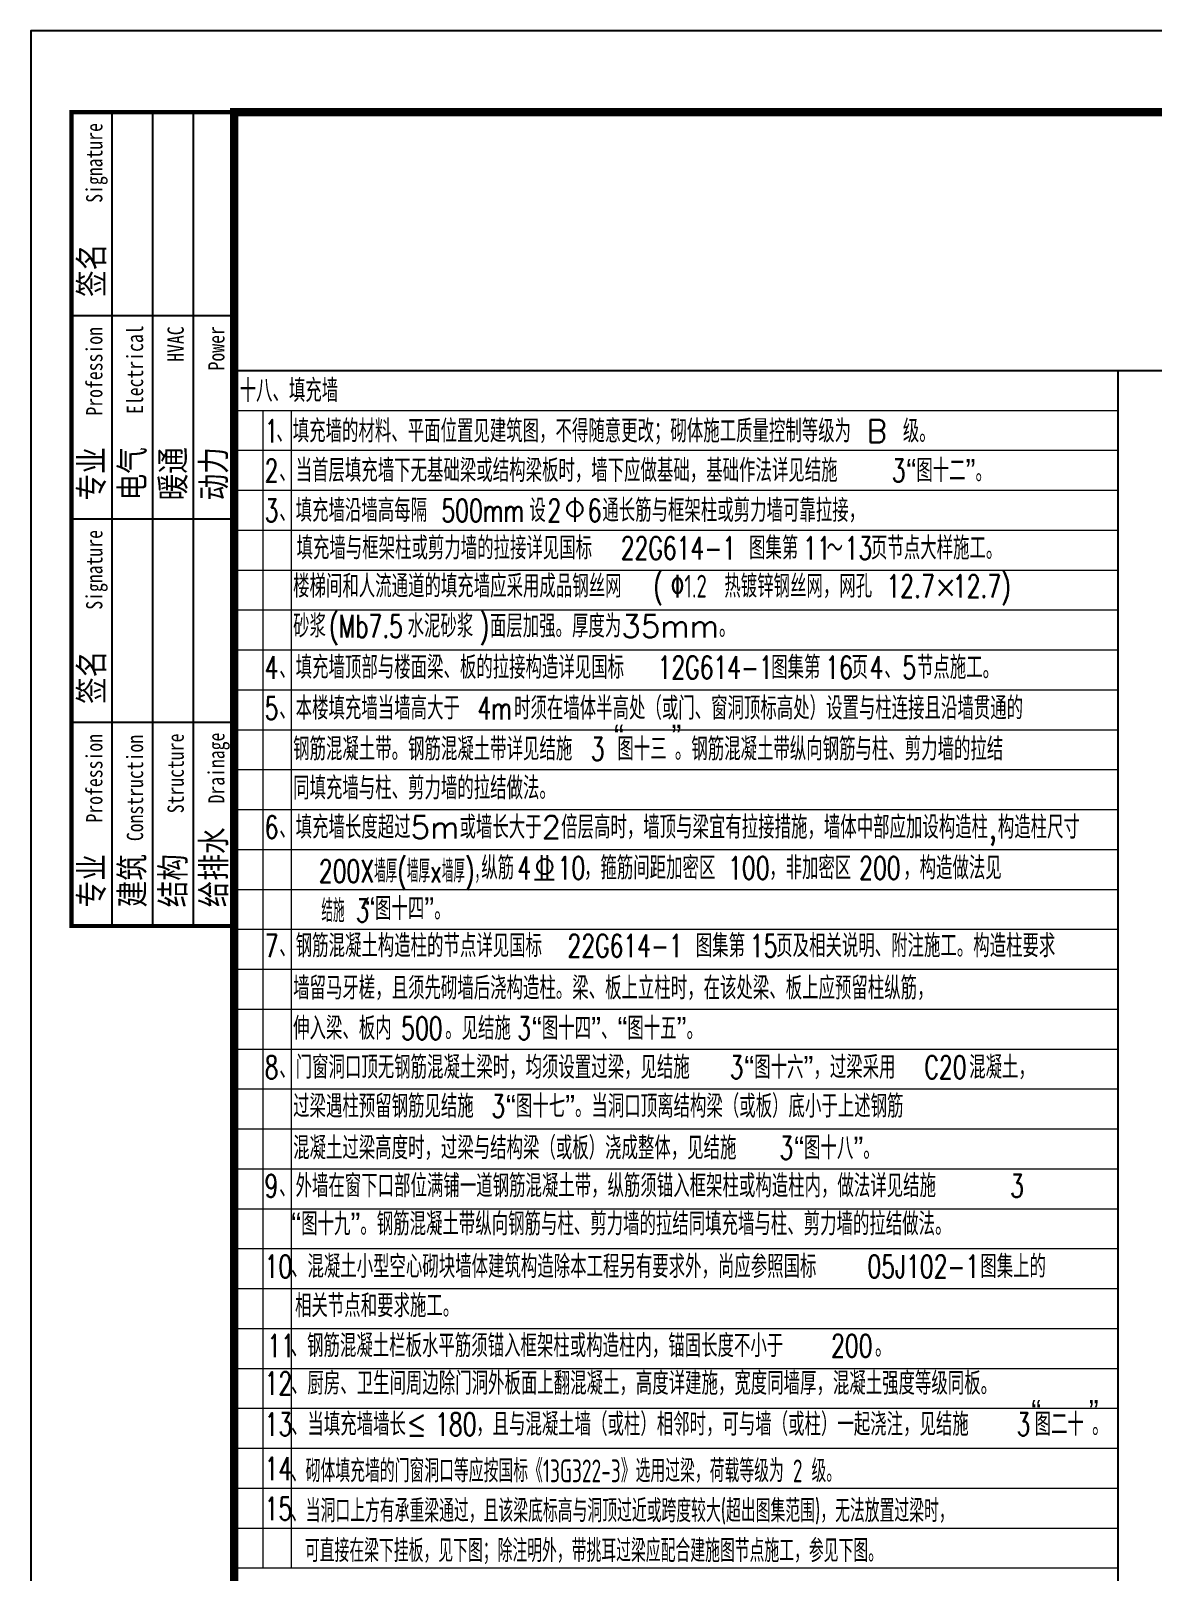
# Model space of a CAD drawing. Extents: x 1051052 to 1482120, y -981644 to -673261.
# Drawn here: x 1186102 to 1205771, y -787887 to -760876 of the extents above; entities that cross this region are included whole.
import ezdxf

# ---------------------------------------------------------------- set-up
doc = ezdxf.new("R2010")
doc.units = 0
doc.header["$LTSCALE"] = 1000
doc.header["$MEASUREMENT"] = 0
doc.layers.add('TEXT', color=7, linetype='Continuous', lineweight=25)
doc.layers.add('图框外框__细线', color=9, linetype='Continuous', lineweight=18)
for name, color, linetype in [('TK', 142, 'Continuous'), ('填充', 8, 'Continuous'), ('层0', 7, 'Continuous'), ('钢筋', 1, 'Continuous')]:
    doc.layers.add(name, color=color, linetype=linetype)
doc.styles.add('_TCH_DIM', font='SIMPLEX', dxfattribs={"bigfont": 'GBCBIG'})
doc.styles.add('HYZT1', font='', dxfattribs={"width": 0.8})
doc.styles.add('TSSD_Norm', font='Tssdeng.shx', dxfattribs={"width": 0.7, "bigfont": 'hztxt.shx'})
doc.styles.add('TSSD_Rein', font='Tssdeng.shx', dxfattribs={"width": 0.7, "bigfont": 'hztxt.shx'})
doc.styles.get('HYZT1').set_extended_font_data('SimSun')

# ---------------------------------------------------------------- blocks, each defined once
blk = doc.blocks.new('A$C71AA4010')
at = {"layer": 'TK'}
for p, q in [((500, -11000), (500, -1000)), ((2500, -1000), (500, -1000)), ((1000, -11000), (1000, -1000)), ((1500, -11000), (1500, -1000)), ((2000, -11000), (2000, -1000)), ((2500, -3500), (500, -3500)), ((2500, -3500), (500, -3500)), ((2500, -6000), (500, -6000)), ((2500, -8500), (500, -8500)), ((2500, -11000), (500, -11000))]:
    blk.add_line(p, q, dxfattribs=at)
at = {"layer": 'TK', "const_width": 50}
blk.add_lwpolyline([(500, -1000), (2500, -1000), (2500, -11000), (500, -11000)], close=True, dxfattribs=at)
blk.add_lwpolyline([(2500, -4000), (2500, -11000)], dxfattribs=at)
at = {"layer": 'TK', "style": 'HYZT1', "width": 0.8}
for s, height, p in [('Signature', 200, (880, -2113)), ('签名', 300, (895, -3270)), ('Profession', 200, (880, -4728)), ('Electrical', 200, (1380, -4708)), ('HVAC', 200, (1880, -4067)), ('Power', 200, (2380, -4173)), ('专业', 300, (895, -5770)), ('电气', 300, (1395, -5770)), ('暖通', 300, (1895, -5770)), ('动力', 300, (2395, -5770)), ('Signature', 200, (880, -7113)), ('签名', 300, (895, -8270)), ('Profession', 200, (880, -9728)), ('Construction', 200, (1380, -9956)), ('Structure', 200, (1880, -9614)), ('Drainage', 200, (2380, -9494)), ('给排水', 300, (2395, -10770)), ('专业', 300, (895, -10770)), ('建筑', 300, (1395, -10770)), ('结构', 300, (1895, -10770))]:
    blk.add_text(s, height=height, rotation=90, dxfattribs=at).set_placement(p)
blk = doc.blocks.new('A2K')
at = {"layer": 'TK'}
blk.add_lwpolyline([(0, 0), (59400, 0), (59400, 42000), (0, 42000)], close=True, dxfattribs=at)
at = {"layer": 'TK', "const_width": 100}
blk.add_lwpolyline([(2500, 1000), (58400, 1000), (58400, 41000), (2500, 41000)], close=True, dxfattribs=at)
blk.add_blockref('A$C71AA4010', (0, 42000))

msp = doc.modelspace()

# ---------------------------------------------------------------- linework, layer by layer
msp.add_line((1194936.778, -775758.517), (1195283.778, -775758.517))
at = {"layer": '图框外框__细线'}
for p, q in [((1189669.644, -767531.161), (1205169.644, -767531.161)), ((1190169.644, -767531.161), (1190169.644, -787831.161)), ((1190669.644, -767531.161), (1190669.644, -787831.161)), ((1189669.644, -768231.161), (1205169.644, -768231.161)), ((1189669.644, -768231.161), (1205169.644, -768231.161)), ((1189669.644, -768931.161), (1205169.644, -768931.161)), ((1189669.644, -769631.161), (1205169.644, -769631.161)), ((1189669.643, -770331.161), (1205169.643, -770331.161)), ((1189669.643, -770331.161), (1205169.643, -770331.161)), ((1189669.643, -771031.161), (1205169.643, -771031.161)), ((1189669.643, -771731.161), (1205169.643, -771731.161)), ((1189669.642, -772431.161), (1205169.642, -772431.161)), ((1189669.642, -772431.161), (1205169.642, -772431.161)), ((1189669.642, -773131.161), (1205169.642, -773131.161)), ((1189669.642, -773831.161), (1205169.642, -773831.161)), ((1189669.641, -774531.161), (1205169.641, -774531.161)), ((1189669.641, -774531.161), (1205169.641, -774531.161)), ((1189669.641, -775231.161), (1205169.641, -775231.161)), ((1189669.641, -775931.161), (1205169.641, -775931.161)), ((1189669.641, -776631.161), (1205169.641, -776631.161)), ((1189669.64, -777331.161), (1205169.64, -777331.161)), ((1189669.64, -777331.161), (1205169.64, -777331.161)), ((1189669.64, -778031.161), (1205169.64, -778031.161)), ((1189669.64, -778731.161), (1205169.64, -778731.161)), ((1189669.64, -779431.161), (1205169.64, -779431.161)), ((1189669.64, -779431.161), (1205169.64, -779431.161)), ((1189669.64, -780131.161), (1205169.64, -780131.161)), ((1189669.64, -780831.161), (1205169.64, -780831.161)), ((1189669.661, -781531.161), (1205169.661, -781531.161)), ((1189669.661, -781531.161), (1205169.661, -781531.161)), ((1189669.661, -782231.161), (1205169.661, -782231.161)), ((1189669.661, -782931.161), (1205169.661, -782931.161)), ((1189669.66, -783631.161), (1205169.66, -783631.161)), ((1189669.66, -783631.161), (1205169.66, -783631.161)), ((1189669.66, -784331.161), (1205169.66, -784331.161)), ((1189669.66, -785031.161), (1205169.66, -785031.161)), ((1189669.667, -785731.161), (1205169.667, -785731.161)), ((1189669.667, -785731.161), (1205169.667, -785731.161)), ((1189669.667, -786431.161), (1205169.667, -786431.161)), ((1189669.667, -787131.161), (1205169.667, -787131.161)), ((1189669.666, -787831.161), (1205169.666, -787831.161)), ((1189669.666, -787831.161), (1205169.666, -787831.161))]:
    msp.add_line(p, q, dxfattribs=at)
at = {"layer": '层0'}
for p, q in [((1195644.621, -769059.584), (1195644.621, -769487.084)), ((1195060.067, -775328.887), (1195060.067, -775756.387)), ((1195158.067, -775328.887), (1195158.067, -775756.387))]:
    msp.add_line(p, q, dxfattribs=at)
for centre in [(1195644.621, -769262.084), (1195117.067, -775531.387)]:
    msp.add_circle(centre, 135, dxfattribs=at)
at = {"layer": '钢筋'}
for p, q in [((1189669.644, -766831.161), (1259451.54, -766831.162)), ((1189669.644, -766831.161), (1189669.715, -819391.036)), ((1205169.644, -766831.161), (1205169.715, -819391.036))]:
    msp.add_line(p, q, dxfattribs=at)

# ---------------------------------------------------------------- block references
at = {"layer": '填充', "xscale": 1.427198797693996, "yscale": 1.427198797693996, "zscale": 1.427198797693996}
msp.add_blockref('A2K', (1186101.718, -820818.235), dxfattribs=at)

# ---------------------------------------------------------------- texts
at = {"layer": 'TEXT', "style": 'TSSD_Rein', "width": 0.65}
for s, p in [('、砌体填充墙的门窗洞口等应按国标《13G322-3》选用过梁，荷载等级为 2 级。', (1190663.858, -786328.242, 553.441)), ('、当洞口上方有承重梁通过，且该梁底标高与洞顶过近或跨度较大(超出图集范围)，无法放置过梁时，', (1190663.858, -787028.242, 553.441)), ('可直接在梁下挂板，见下图；除注明外，带挑耳过梁应配合建施图节点施工，参见下图。', (1190908.855, -787728.242, 553.441))]:
    msp.add_text(s, height=400, dxfattribs=at).set_placement(p)
at = {"layer": '层0', "style": '_TCH_DIM'}
for s, p in [('十八、填充墙', (1189764.849, -767385.205)), ('、填充墙的材料、平面位置见建筑图，不得随意更改；砌体施工质量控制等级为 B 级。', (1190408.618, -768095.008)), ('、当首层填充墙下无基础梁或结构梁板时，墙下应做基础，基础作法详见结施', (1190460.047, -768786.498)), ('“图十二”。', (1201459.743, -768786.498)), ('、填充墙沿墙高每隔', (1190460.047, -769487.084)), ('设', (1194846.521, -769487.084)), ('通长筋与框架柱或剪力墙可靠拉接，', (1196126.764, -769487.084)), ('填充墙与框架柱或剪力墙的拉接详见国标', (1190762.868, -770146.687)), ('图集第', (1198700.102, -770146.687)), ('页节点大样施工。', (1200838.218, -770146.687)), ('～', (1200059.403, -770146.687)), ('楼梯间和人流通道的填充墙应采用成品钢丝网', (1190702.909, -770815.003)), ('热镀锌钢丝网，网孔', (1198266.143, -770815.003)), ('×', (1201958.332, -770815.003)), ('砂浆', (1190702.91, -771515.003)), ('水泥砂浆', (1192710.539, -771515.003)), ('面层加强。厚度为35mm。', (1194154.369, -771515.003)), ('、填充墙顶部与楼面梁、板的拉接构造详见国标', (1190460.056, -772239.534)), ('图集第', (1199088.02, -772239.534)), ('页', (1200498.749, -772239.534)), ('节点施工。', (1201644.95, -772239.534)), ('、', (1201071.85, -772239.534)), ('、本楼填充墙当墙高大于', (1190460.056, -772954.823)), ('时须在墙体半高处（或门、窗洞顶标高处）设置与柱连接且沿墙贯通的', (1194578.445, -772954.823)), ('“', (1196331.333, -773445.327)), ('”', (1197339.046, -773445.327)), ('钢筋混凝土带。钢筋混凝土带详见结施', (1190702.913, -773670.327)), ('图十三', (1196391.173, -773670.327)), ('。钢筋混凝土带纵向钢筋与柱、剪力墙的拉结', (1197398.886, -773670.327)), ('同填充墙与柱、剪力墙的拉结做法。', (1190702.913, -774355.278)), ('、填充墙长度超过5m或墙长大于2倍层高时，墙顶与梁宜有拉接措施，墙体中部应加设构造柱,构造柱尺寸', (1190460.056, -775041.731)), ('纵筋', (1194003.01, -775756.387)), ('，箍筋间距加密区', (1195804.925, -775756.387)), ('，非加密区', (1199052.584, -775756.387)), ('，构造做法见', (1201403.8, -775756.387)), ('“图十四”。', (1191965.152, -776469.417)), ('、钢筋混凝土构造柱的节点详见国标', (1190460.056, -777120.927)), ('图集第', (1197765.375, -777120.927)), ('页及相关说明、附注施工。构造柱要求', (1199176.105, -777120.927)), ('墙留马牙槎，且须先砌墙后浇构造柱。梁、板上立柱时，在该处梁、板上应预留柱纵筋，', (1190702.913, -777862.575)), ('伸入梁、板内', (1190702.913, -778567.809)), ('。见结施', (1193370.087, -778567.809)), ('“图十四”、“图十五”。', (1194891.059, -778567.809)), ('、门窗洞口顶无钢筋混凝土梁时，均须设置过梁，见结施', (1190460.056, -779251.387)), ('“图十六”，过梁采用', (1198616.135, -779251.387)), ('混凝土，', (1202559.996, -779251.387)), ('过梁遇柱预留钢筋见结施', (1190702.913, -779934.231)), ('“图十七”。当洞口顶离结构梁（或板）底小于上述钢筋', (1194435.588, -779934.231)), ('混凝土过梁高度时，过梁与结构梁（或板）浇成整体，见结施', (1190702.913, -780666.538)), ('“图十八”。', (1199490.907, -780666.538)), ('、外墙在窗下口部位满铺一道钢筋混凝土带，纵筋须锚入框架柱或构造柱内，做法详见结施', (1190458.054, -781330.276)), ('“图十九”。钢筋混凝土带纵向钢筋与柱、剪力墙的拉结同填充墙与柱、剪力墙的拉结做法。', (1190669.66, -781998.874)), ('、混凝土小型空心砌块墙体建筑构造除本工程另有要求外，尚应参照国标', (1190665.771, -782744.934)), ('图集上的', (1202756.409, -782744.934)), ('相关节点和要求施工。', (1190735.962, -783433.664)), ('、钢筋混凝土栏板水平筋须锚入框架柱或构造柱内，锚固长度不小于', (1190659.571, -784134.509)), ('。', (1200909.723, -784134.509)), ('、厨房、卫生间周边除门洞外板面上翻混凝土，高度详建施，宽度同墙厚，混凝土强度等级同板。', (1190665.859, -784793.531)), ('“', (1203649.386, -785286.562)), ('”', (1204657.098, -785286.562)), ('、当填充墙墙长≤', (1190665.86, -785511.562)), ('，且与混凝土墙（或柱）相邻时，可与墙（或柱）一起浇注，见结施', (1193913.519, -785511.562)), ('图二十', (1203709.226, -785511.562)), ('。', (1204716.939, -785511.562))]:
    msp.add_text(s, height=400, dxfattribs=at).set_placement(p)
at = {"layer": '层0'}
for s, style, width, p in [('1', '_TCH_DIM', 0.705882, (1190202.904, -768095.008)), ('2', '_TCH_DIM', 0.705882, (1190202.904, -768786.498)), ('3', '_TCH_DIM', 0.705882, (1201202.6, -768786.498)), ('3', '_TCH_DIM', 0.705882, (1190202.904, -769487.084)), ('500mm', '_TCH_DIM', 0.705882, (1193303.664, -769487.084)), ('2', '_TCH_DIM', 0.705882, (1195162.479, -769487.084)), ('6', '_TCH_DIM', 0.705882, (1195869.621, -769487.084)), ('22G614-1', '_TCH_DIM', 0.705882, (1196450.102, -770146.687)), ('11', '_TCH_DIM', 0.705882, (1199647.974, -770146.687)), ('13', '_TCH_DIM', 0.705882, (1200375.361, -770146.687)), ('(', '_TCH_DIM', 0.705882, (1197022.058, -770815.003)), ('12.7)', '_TCH_DIM', 0.705882, (1202274.289, -770815.003)), ('%%1301.2', 'TSSD_Norm', 0.7, (1197324.944, -770815.003)), ('12.7', '_TCH_DIM', 0.705882, (1201109.76, -770815.003)), ('(Mb7.5', '_TCH_DIM', 0.705882, (1191334.824, -771515.003)), (')', '_TCH_DIM', 0.705882, (1193974.369, -771515.003)), ('4', '_TCH_DIM', 0.705882, (1190202.913, -772239.534)), ('12G614-1', '_TCH_DIM', 0.705882, (1197095.163, -772239.534)), ('16', '_TCH_DIM', 0.705882, (1200035.892, -772239.534)), ('4', '_TCH_DIM', 0.705882, (1200814.707, -772239.534)), ('5', '_TCH_DIM', 0.705882, (1201387.807, -772239.534)), ('5', '_TCH_DIM', 0.705882, (1190202.913, -772954.823)), ('4m', '_TCH_DIM', 0.705882, (1193935.588, -772954.823)), ('3', '_TCH_DIM', 0.705882, (1195921.974, -773670.327)), ('6', '_TCH_DIM', 0.705882, (1190202.913, -775041.731)), ('200X墙厚(墙厚x墙厚)，', '_TCH_DIM', 0.705882, (1191154.703, -775810.517)), ('4', '_TCH_DIM', 0.705882, (1194634.925, -775756.387)), ('10', '_TCH_DIM', 0.705882, (1195342.067, -775756.387)), ('100', '_TCH_DIM', 0.705882, (1198332.584, -775756.387)), ('200', '_TCH_DIM', 0.705882, (1200632.371, -775756.387)), ('结施 3', '_TCH_DIM', 0.705882, (1191198.464, -776504.461)), ('7', '_TCH_DIM', 0.705882, (1190202.913, -777120.927)), ('22G614-1', '_TCH_DIM', 0.705882, (1195515.375, -777120.927)), ('15', '_TCH_DIM', 0.705882, (1198713.248, -777120.927)), ('500', '_TCH_DIM', 0.705882, (1192598.658, -778567.809)), ('3', '_TCH_DIM', 0.705882, (1194633.917, -778567.809)), ('8', '_TCH_DIM', 0.705882, (1190202.913, -779251.387)), ('3', '_TCH_DIM', 0.705882, (1198358.992, -779251.387)), ('C20', '_TCH_DIM', 0.705882, (1201775.71, -779251.387)), ('3', '_TCH_DIM', 0.705882, (1194178.445, -779934.231)), ('3', '_TCH_DIM', 0.705882, (1199233.765, -780666.538)), ('9', '_TCH_DIM', 0.705882, (1190200.911, -781330.276)), ('3', '_TCH_DIM', 0.705882, (1203277.014, -781330.276)), ('10', '_TCH_DIM', 0.705882, (1190202.913, -782744.934)), ('05J102-1', '_TCH_DIM', 0.705882, (1200776.409, -782744.934)), ('11', '_TCH_DIM', 0.705882, (1190248.143, -784134.509)), ('200', '_TCH_DIM', 0.705882, (1200138.295, -784134.509)), ('12', '_TCH_DIM', 0.705882, (1190203.002, -784793.531)), ('13', '_TCH_DIM', 0.705882, (1190203.003, -785511.562)), ('180', '_TCH_DIM', 0.705882, (1193193.519, -785511.562)), ('3', '_TCH_DIM', 0.705882, (1203392.243, -785511.562)), ('14', '_TCH_DIM', 0.705882, (1190203.002, -786290.531)), ('15', '_TCH_DIM', 0.705882, (1190203.002, -786990.531))]:
    msp.add_text(s, height=400, dxfattribs=dict(at, style=style, width=width)).set_placement(p)

doc.saveas('drawing.dxf')
